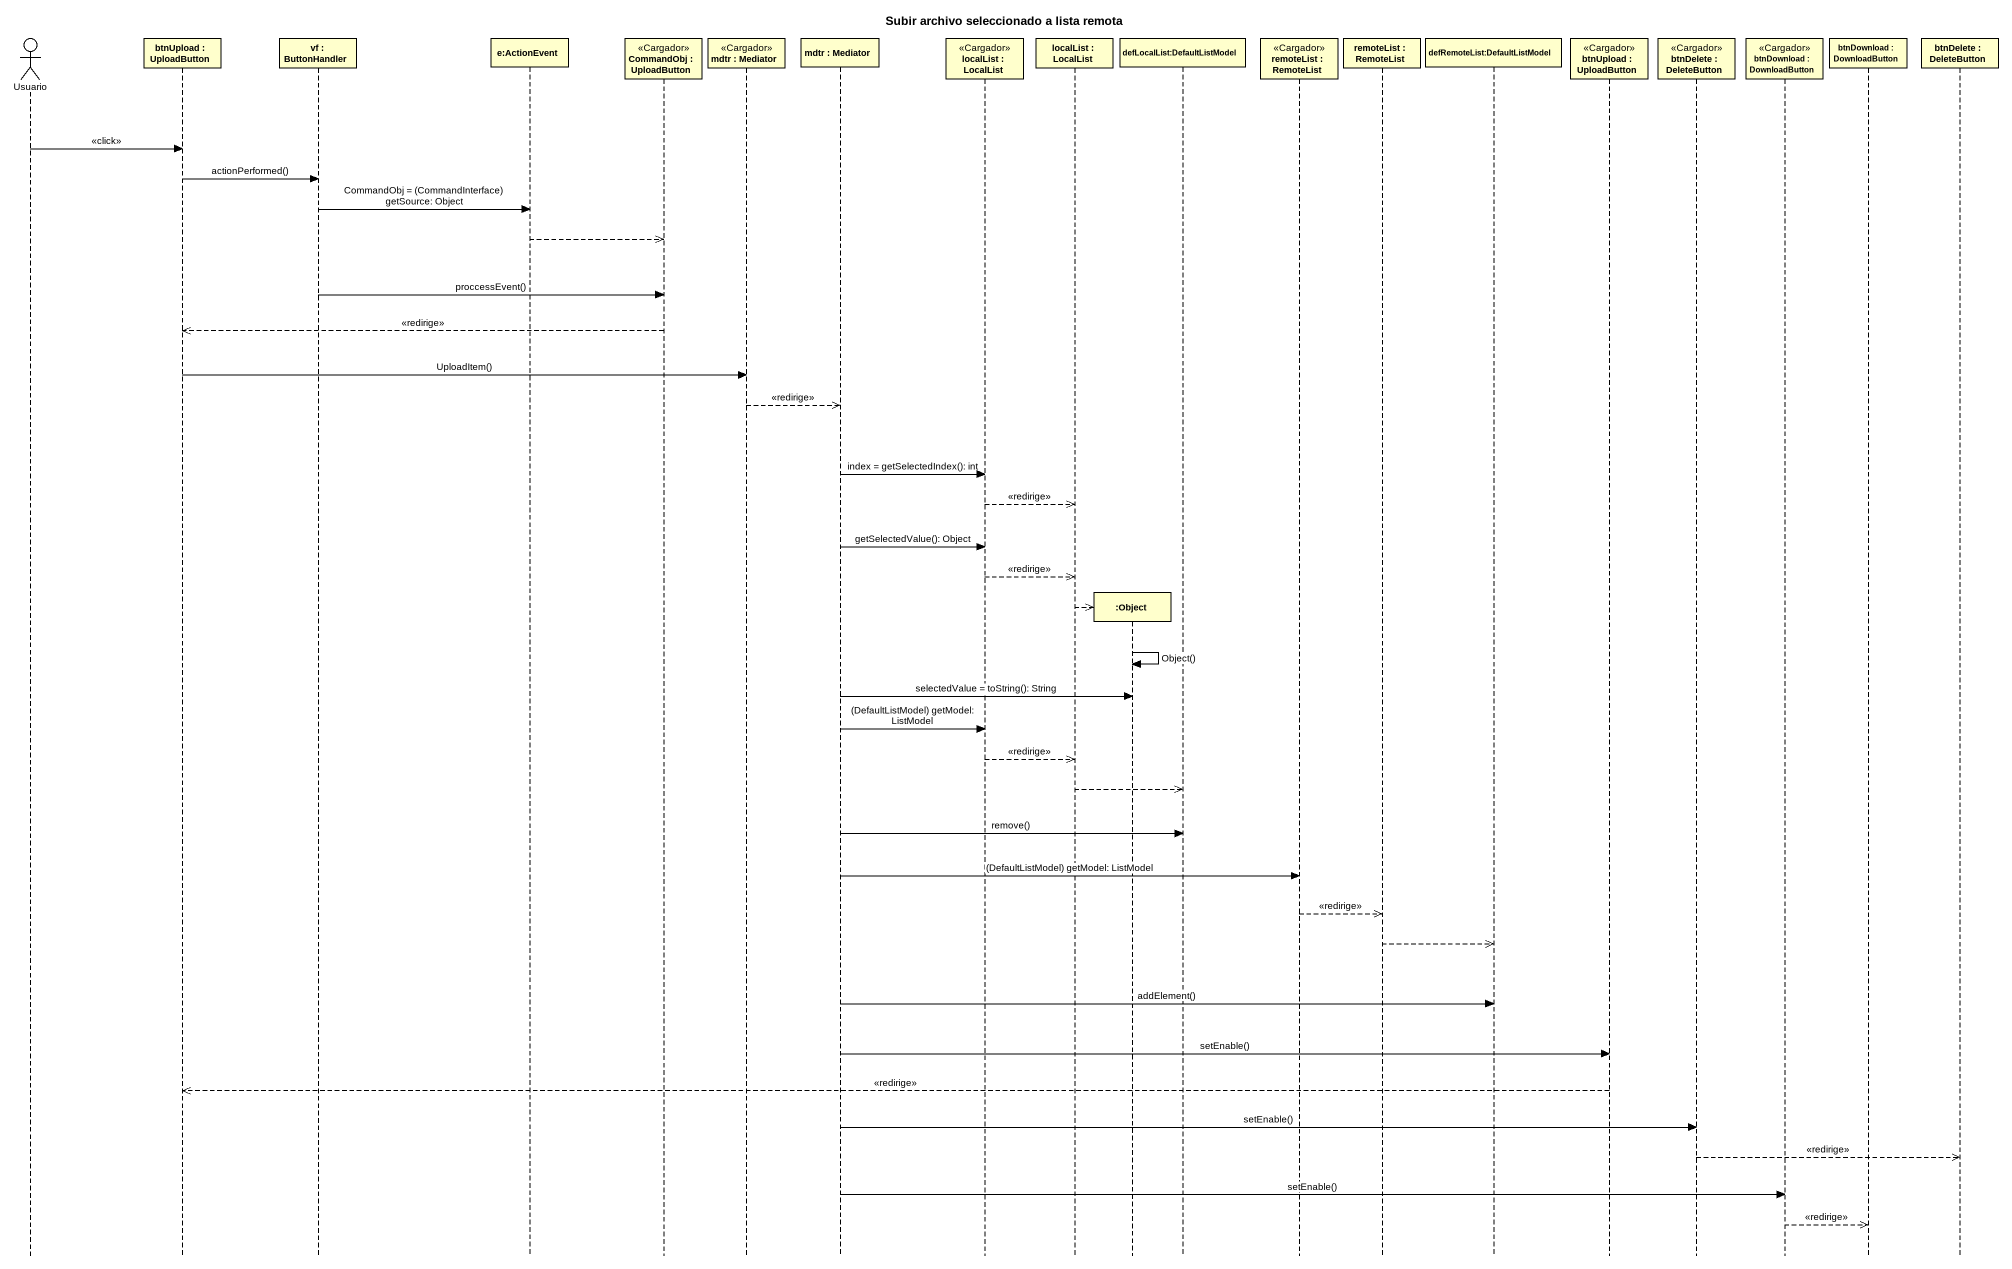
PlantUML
@startuml
title Subir archivo seleccionado a lista remota
hide footbox
actor Usuario
participant "btnUpload : UploadButton" as btnUpload
participant "vf : ButtonHandler" as vf
participant "e:ActionEvent" as e_ActionEvent
participant "CommandObj : UploadButton" as CommandObj <<Cargador>>
participant "mdtr : Mediator" as mdtr <<Cargador>>
participant "mdtr : Mediator" as mdtr_2
participant "localList : LocalList" as localList <<Cargador>>
participant "localList : LocalList" as localList_2
participant ":Object" as Object_
participant "defLocalList:DefaultListModel" as defLocalList
participant "remoteList : RemoteList" as remoteList <<Cargador>>
participant "remoteList : RemoteList" as remoteList_2
participant "defRemoteList:DefaultListModel" as defRemoteList
participant "btnUpload : UploadButton" as btnUpload_2 <<Cargador>>
participant "btnDelete : DeleteButton" as btnDelete <<Cargador>>
participant "btnDownload : DownloadButton" as btnDownload <<Cargador>>
participant "btnDownload : DownloadButton" as btnDownload_2
participant "btnDelete : DeleteButton" as btnDelete_2

Usuario -> btnUpload : <<click>>
btnUpload -> vf : actionPerformed()
vf -> e_ActionEvent : CommandObj = (CommandInterface) getSource: Object
e_ActionEvent -->> CommandObj
vf -> CommandObj : proccessEvent()
CommandObj -->> btnUpload : <<redirige>>
btnUpload -> mdtr : UploadItem()
mdtr -->> mdtr_2 : <<redirige>>
mdtr_2 -> localList : index = getSelectedIndex(): int
localList -->> localList_2 : <<redirige>>
mdtr_2 -> localList : getSelectedValue(): Object
localList -->> localList_2 : <<redirige>>
localList_2 -->> Object_ **
Object_ -> Object_ : Object()
mdtr_2 -> Object_ : selectedValue = toString(): String
mdtr_2 -> localList : (DefaultListModel) getModel: ListModel
localList -->> localList_2 : <<redirige>>
localList_2 -->> defLocalList
mdtr_2 -> defLocalList : remove()
mdtr_2 -> remoteList : (DefaultListModel) getModel: ListModel
remoteList -->> remoteList_2 : <<redirige>>
remoteList_2 -->> defRemoteList
mdtr_2 -> defRemoteList : addElement()
mdtr_2 -> btnUpload_2 : setEnable()
btnUpload_2 -->> btnUpload : <<redirige>>
mdtr_2 -> btnDelete : setEnable()
btnDelete -->> btnDelete_2 : <<redirige>>
mdtr_2 -> btnDownload : setEnable()
btnDownload -->> btnDownload_2 : <<redirige>>
@enduml
